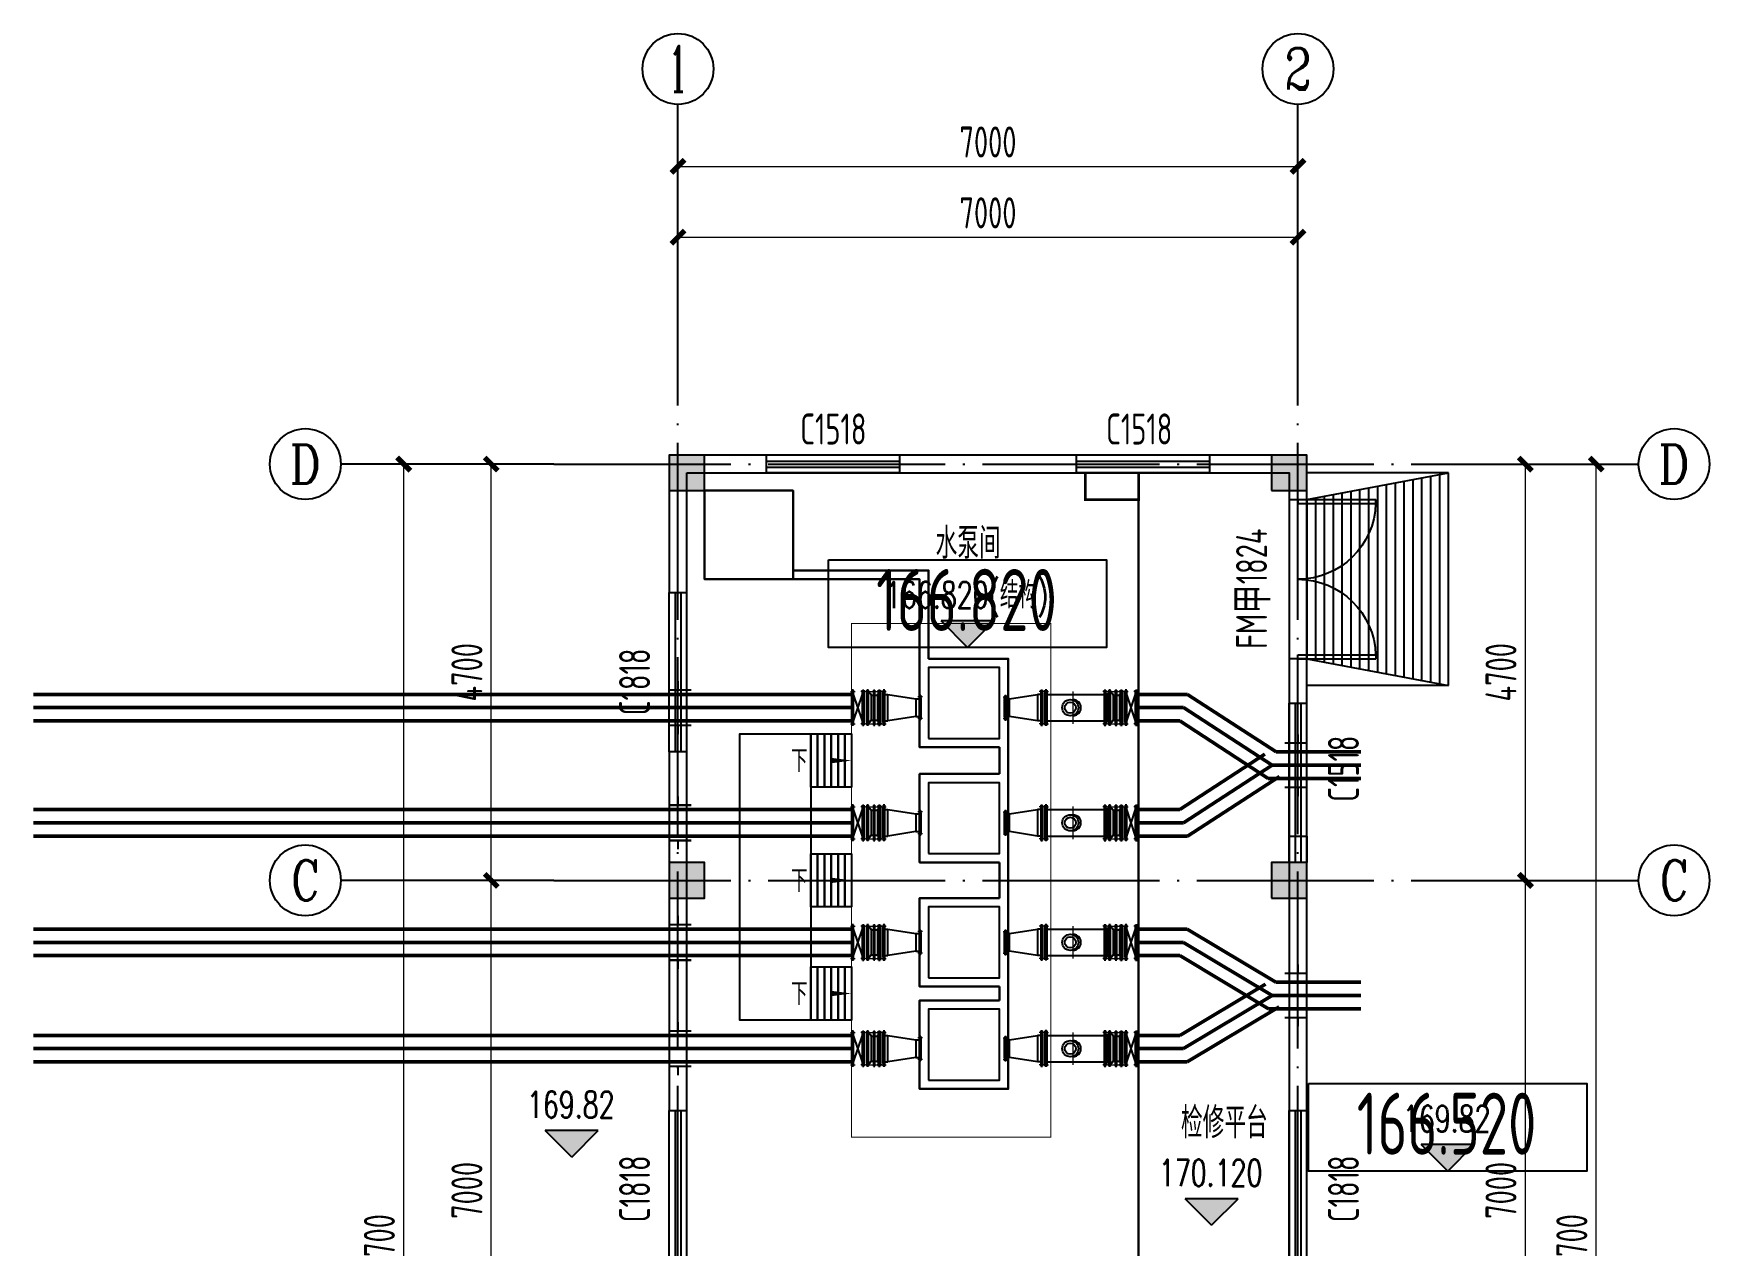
# Model space of a CAD drawing. Header units: millimetres. Extents: x 1742399 to 4898386, y 2481636 to 5226310.
# Drawn here: x 2996483 to 3015405, y 2608260 to 2621944 of the extents above; entities that cross this region are included whole.
import ezdxf
from ezdxf.enums import TextEntityAlignment as Align

# ---------------------------------------------------------------- set-up
doc = ezdxf.new("R2010")
doc.units = ezdxf.units.MM
doc.header["$LTSCALE"] = 1000
for name, pattern in [('ACAD_ISO04W100', [30.5, 24, -3, 0.5, -3]), ('ACAD_ISO10W100', [18, 12, -3, 0, -3]), ('CENTER2', [28.575, 19.05, -3.175, 3.175, -3.175]), ('DOTE', [2.42, 2, -0.2, 0.02, -0.2])]:
    doc.linetypes.add(name, pattern=pattern)
for name, color, linetype, lineweight, true_color in [('0_提资', 7, 'Continuous', 50, 0xffffff), ('泵房轮廓线', 1, 'Continuous', 50, 0xff0000), ('管道', 1, 'Continuous', 50, 0xff0000)]:
    doc.layers.add(name, color=color, linetype=linetype, lineweight=lineweight, true_color=true_color)
for name, color, linetype in [('AXIS', 3, 'Continuous'), ('AXIS_TEXT', 7, 'Continuous'), ('DOTE', 1, 'DOTE'), ('FLOOR_STEEL', 2, 'Continuous'), ('PUB_DIM', 3, 'Continuous'), ('PUB_HATCH', 8, 'Continuous'), ('STAIR', 2, 'Continuous'), ('STAIR_STEEL', 2, 'Continuous'), ('TWT_DIM', 3, 'Continuous'), ('WALL', 4, 'Continuous'), ('WALL_EXT', 4, 'Continuous'), ('WINDOW', 3, 'Continuous'), ('YHG_柱', 4, 'Continuous'), ('YHJ_引出、索引', 3, 'Continuous'), ('YHJ_立面_墙线中', 2, 'Continuous'), ('意见', 1, 'Continuous'), ('房间轮廓线', 6, 'Continuous'), ('水泵基础', 7, 'Continuous'), ('电缆沟', 7, 'Continuous'), ('细线', 4, 'Continuous'), ('设备', 161, 'Continuous')]:
    doc.layers.add(name, color=color, linetype=linetype)
for name, color, linetype, lineweight in [('FLOOR', 2, 'Continuous', 30), ('中心线', 1, 'ACAD_ISO04W100', 18), ('中轴', 20, 'ACAD_ISO04W100', 9), ('排水沟', 4, 'Continuous', 30), ('管', 1, 'Continuous', 30), ('集水坑', 4, 'Continuous', 30)]:
    doc.layers.add(name, color=color, linetype=linetype, lineweight=lineweight)
doc.styles.add('_TCH_AXIS', font='COMPLEX', dxfattribs={"bigfont": 'GBCBIG'})
doc.styles.add('_TCH_DIM', font='SIMPLEX', dxfattribs={"bigfont": 'GBCBIG'})
doc.styles.add('COMPLEX', font='COMPLEX')
doc.styles.add('HZ1', font='romans.shx', dxfattribs={"width": 0.7, "bigfont": 'hztxt.shx'})
doc.styles.add('TSSD_Rein', font='TSSDENG', dxfattribs={"width": 0.7, "bigfont": '@1HZTXT'})
doc.styles.add('TSSD_REIN_T3', font='tssdeng.shx', dxfattribs={"width": 0.7, "bigfont": 'hztxt.shx'})
doc.styles.add('tssdeng', font='tssdeng.shx', dxfattribs={"width": 0.7, "bigfont": 'hztxt.shx'})
doc.styles.add('宋体', font='')
doc.styles.get('宋体').set_extended_font_data('SimSun')
doc.dimstyles.new('_TCH_ARCH&&100', dxfattribs={"dimtxt": 350, "dimasz": 150, "dimexe": 100, "dimexo": 200, "dimgap": 100, "dimtad": 1, "dimdec": 0, "dimzin": 0, "dimdsep": 46, "dimtxsty": 'TSSD_REIN_T3', "dimblk": 'ARCHTICK', "dimcen": 0.09, "dimclrt": 7, "dimazin": 2, "dimtfac": 1, "dimtdec": 0, "dimtix": 1, "dimtmove": 2, "dimatfit": 3, "dimfxl": 1, "dimfxlon": 1, "dimtolj": 1, "dimtzin": 0, "dimlwd": 18, "dimlwe": 18, "dimarcsym": 0})

# ---------------------------------------------------------------- blocks, each defined once
blk = doc.blocks.new('_ArchTick')
at = {"color": 0, "linetype": 'ByBlock', "const_width": 0.4}
blk.add_lwpolyline([(-0.5, -0.5), (0.5, 0.5)], dxfattribs=at)
blk = doc.blocks.new('*D1077')
at = {"layer": 'AXIS', "color": 0, "lineweight": 18, "transparency": 16777216}
for p, q in [((3014125, 2617082), (3014226, 2617082)), ((3014126, 2599382), (3014126, 2617082)), ((3014125, 2599382), (3014226, 2599382))]:
    blk.add_line(p, q, dxfattribs=at)
at = {"layer": 'Defpoints', "color": 0, "transparency": 16777216}
for p in [(3013287, 2617082), (3014126, 2617082), (3013287, 2599382)]:
    blk.add_point(p, dxfattribs=at)
at = {"layer": 'AXIS', "color": 0, "lineweight": 18, "transparency": 16777216, "xscale": 150, "yscale": 150, "zscale": 150}
for p, rotation in [((3014126, 2617082), 90), ((3014126, 2599382), 270)]:
    blk.add_blockref('_ArchTick', p, dxfattribs=dict(at, rotation=rotation))
at = {"layer": 'AXIS', "color": 7, "transparency": 16777216, "insert": (3013851, 2608232), "char_height": 350, "attachment_point": 5, "rotation": 90, "style": 'TSSD_REIN_T3'}
blk.add_mtext('\\A1;17700', dxfattribs=at)
blk = doc.blocks.new('*D1079')
at = {"layer": 'AXIS', "color": 0, "lineweight": 18, "transparency": 16777216}
for p, q in [((3013325, 2612382), (3013426, 2612382)), ((3013326, 2605382), (3013326, 2612382)), ((3013325, 2605382), (3013426, 2605382))]:
    blk.add_line(p, q, dxfattribs=at)
at = {"layer": 'Defpoints', "color": 0, "transparency": 16777216}
for p in [(3012612, 2612382), (3013326, 2612382), (3012612, 2605382)]:
    blk.add_point(p, dxfattribs=at)
at = {"layer": 'AXIS', "color": 0, "lineweight": 18, "transparency": 16777216, "xscale": 150, "yscale": 150, "zscale": 150}
for p, rotation in [((3013326, 2612382), 90), ((3013326, 2605382), 270)]:
    blk.add_blockref('_ArchTick', p, dxfattribs=dict(at, rotation=rotation))
at = {"layer": 'AXIS', "color": 7, "transparency": 16777216, "insert": (3013051, 2608882), "char_height": 350, "attachment_point": 5, "rotation": 90, "style": 'TSSD_REIN_T3'}
blk.add_mtext('\\A1;7000', dxfattribs=at)
blk = doc.blocks.new('*D1080')
at = {"layer": 'AXIS', "color": 0, "lineweight": 18, "transparency": 16777216}
for p, q in [((3013325, 2617082), (3013426, 2617082)), ((3013326, 2612382), (3013326, 2617082)), ((3013325, 2612382), (3013426, 2612382))]:
    blk.add_line(p, q, dxfattribs=at)
at = {"layer": 'Defpoints', "color": 0, "transparency": 16777216}
for p in [(3012612, 2617082), (3013326, 2617082), (3012612, 2612382)]:
    blk.add_point(p, dxfattribs=at)
at = {"layer": 'AXIS', "color": 0, "lineweight": 18, "transparency": 16777216, "xscale": 150, "yscale": 150, "zscale": 150}
for p, rotation in [((3013326, 2617082), 90), ((3013326, 2612382), 270)]:
    blk.add_blockref('_ArchTick', p, dxfattribs=dict(at, rotation=rotation))
at = {"layer": 'AXIS', "color": 7, "transparency": 16777216, "insert": (3013051, 2614732), "char_height": 350, "attachment_point": 5, "rotation": 90, "style": 'TSSD_REIN_T3'}
blk.add_mtext('\\A1;4700', dxfattribs=at)
blk = doc.blocks.new('_AXISO')
blk.add_circle((0, 0), 0.5)
at = {"layer": 'AXIS_TEXT', "style": 'COMPLEX', "width": 1.041667}
blk.add_attdef('A', text='', height=0.56, dxfattribs=at).set_placement((-0.25, -0.28), (0.25, -0.28), align=Align.FIT)
blk = doc.blocks.new('*D1082')
at = {"layer": 'AXIS', "color": 0, "lineweight": 18, "transparency": 16777216}
for p, q in [((3003759, 2620443), (3003759, 2620544)), ((3010759, 2620443), (3010759, 2620544)), ((3003759, 2620444), (3010759, 2620444))]:
    blk.add_line(p, q, dxfattribs=at)
at = {"layer": 'Defpoints', "color": 0, "transparency": 16777216}
for p in [(3010759, 2620444), (3003759, 2618082), (3010759, 2618082)]:
    blk.add_point(p, dxfattribs=at)
at = {"layer": 'AXIS', "color": 0, "lineweight": 18, "transparency": 16777216, "xscale": 150, "yscale": 150, "zscale": 150, "rotation": 180}
blk.add_blockref('_ArchTick', (3003759, 2620444), dxfattribs=at)
at = {"layer": 'AXIS', "color": 0, "lineweight": 18, "transparency": 16777216, "xscale": 150, "yscale": 150, "zscale": 150}
blk.add_blockref('_ArchTick', (3010759, 2620444), dxfattribs=at)
at = {"layer": 'AXIS', "color": 7, "transparency": 16777216, "insert": (3007259, 2620719), "char_height": 350, "attachment_point": 5, "style": 'TSSD_REIN_T3'}
blk.add_mtext('\\A1;7000', dxfattribs=at)
blk = doc.blocks.new('*D1083')
at = {"layer": 'AXIS', "color": 0, "lineweight": 18, "transparency": 16777216}
for p, q in [((3003759, 2619643), (3003759, 2619744)), ((3010759, 2619643), (3010759, 2619744)), ((3003759, 2619644), (3010759, 2619644))]:
    blk.add_line(p, q, dxfattribs=at)
at = {"layer": 'Defpoints', "color": 0, "transparency": 16777216}
for p in [(3010759, 2619644), (3003759, 2618082), (3010759, 2618082)]:
    blk.add_point(p, dxfattribs=at)
at = {"layer": 'AXIS', "color": 0, "lineweight": 18, "transparency": 16777216, "xscale": 150, "yscale": 150, "zscale": 150, "rotation": 180}
blk.add_blockref('_ArchTick', (3003759, 2619644), dxfattribs=at)
at = {"layer": 'AXIS', "color": 0, "lineweight": 18, "transparency": 16777216, "xscale": 150, "yscale": 150, "zscale": 150}
blk.add_blockref('_ArchTick', (3010759, 2619644), dxfattribs=at)
at = {"layer": 'AXIS', "color": 7, "transparency": 16777216, "insert": (3007259, 2619919), "char_height": 350, "attachment_point": 5, "style": 'TSSD_REIN_T3'}
blk.add_mtext('\\A1;7000', dxfattribs=at)
blk = doc.blocks.new('*D1084')
at = {"layer": 'AXIS', "color": 0, "lineweight": 18, "transparency": 16777216}
for p, q in [((3000664, 2617082), (3000563, 2617082)), ((3000663, 2599382), (3000663, 2617082)), ((3000664, 2599382), (3000563, 2599382))]:
    blk.add_line(p, q, dxfattribs=at)
at = {"layer": 'Defpoints', "color": 0, "transparency": 16777216}
for p in [(3000663, 2617082), (3002356, 2617082), (3002356, 2599382)]:
    blk.add_point(p, dxfattribs=at)
at = {"layer": 'AXIS', "color": 0, "lineweight": 18, "transparency": 16777216, "xscale": 150, "yscale": 150, "zscale": 150}
for p, rotation in [((3000663, 2617082), 90), ((3000663, 2599382), 270)]:
    blk.add_blockref('_ArchTick', p, dxfattribs=dict(at, rotation=rotation))
at = {"layer": 'AXIS', "color": 7, "transparency": 16777216, "insert": (3000388, 2608232), "char_height": 350, "attachment_point": 5, "rotation": 90, "style": 'TSSD_REIN_T3'}
blk.add_mtext('\\A1;17700', dxfattribs=at)
blk = doc.blocks.new('*D1086')
at = {"layer": 'AXIS', "color": 0, "lineweight": 18, "transparency": 16777216}
for p, q in [((3001652, 2612382), (3001551, 2612382)), ((3001651, 2605382), (3001651, 2612382)), ((3001652, 2605382), (3001551, 2605382))]:
    blk.add_line(p, q, dxfattribs=at)
at = {"layer": 'Defpoints', "color": 0, "transparency": 16777216}
for p in [(3001651, 2612382), (3002356, 2612382), (3002356, 2605382)]:
    blk.add_point(p, dxfattribs=at)
at = {"layer": 'AXIS', "color": 0, "lineweight": 18, "transparency": 16777216, "xscale": 150, "yscale": 150, "zscale": 150}
for p, rotation in [((3001651, 2612382), 90), ((3001651, 2605382), 270)]:
    blk.add_blockref('_ArchTick', p, dxfattribs=dict(at, rotation=rotation))
at = {"layer": 'AXIS', "color": 7, "transparency": 16777216, "insert": (3001376, 2608882), "char_height": 350, "attachment_point": 5, "rotation": 90, "style": 'TSSD_REIN_T3'}
blk.add_mtext('\\A1;7000', dxfattribs=at)
blk = doc.blocks.new('*D1087')
at = {"layer": 'AXIS', "color": 0, "lineweight": 18, "transparency": 16777216}
for p, q in [((3001652, 2617082), (3001551, 2617082)), ((3001651, 2612382), (3001651, 2617082)), ((3001652, 2612382), (3001551, 2612382))]:
    blk.add_line(p, q, dxfattribs=at)
at = {"layer": 'Defpoints', "color": 0, "transparency": 16777216}
for p in [(3001651, 2617082), (3002356, 2617082), (3002356, 2612382)]:
    blk.add_point(p, dxfattribs=at)
at = {"layer": 'AXIS', "color": 0, "lineweight": 18, "transparency": 16777216, "xscale": 150, "yscale": 150, "zscale": 150}
for p, rotation in [((3001651, 2617082), 90), ((3001651, 2612382), 270)]:
    blk.add_blockref('_ArchTick', p, dxfattribs=dict(at, rotation=rotation))
at = {"layer": 'AXIS', "color": 7, "transparency": 16777216, "insert": (3001376, 2614732), "char_height": 350, "attachment_point": 5, "rotation": 90, "style": 'TSSD_REIN_T3'}
blk.add_mtext('\\A1;4700', dxfattribs=at)
blk = doc.blocks.new('刚性防水套管DN400')
at = {"layer": '中轴', "color": 8, "linetype": 'CENTER2', "ltscale": 10}
blk.add_line((1966752, 2550634), (1967002, 2550634), dxfattribs=at)
at = {"layer": '管', "lineweight": 50, "const_width": 25}
for points in [[(1966752, 2550884), (1967002, 2550884)], [(1966852, 2550884), (1966852, 2550984)], [(1966752, 2550384), (1967002, 2550384)], [(1966852, 2550384), (1966852, 2550284)]]:
    blk.add_lwpolyline(points, dxfattribs=at)
at = {"style": '宋体', "width": 0.7, "flags": 1}
blk.add_attdef('中心标高', (1966552, 2549850), '', height=350, dxfattribs=at)
blk = doc.blocks.new('DN400法兰')
at = {"layer": '中心线', "ltscale": 50}
for p, q in [((-258, 20), (-258, -55)), ((257, 20), (257, -55))]:
    blk.add_line(p, q, dxfattribs=at)
at = {"layer": '设备', "ltscale": 50}
for p, q in [((-240, 0), (-244, -4)), ((-240, 0), (240, 0)), ((240, 0), (244, -4)), ((-283, -30), (-283, -4)), ((282, -4), (-283, -4)), ((282, -30), (282, -4))]:
    blk.add_line(p, q, dxfattribs=at)
at = {"layer": '设备'}
for p, q in [((-240, 0), (240, 0)), ((-283, -30), (282, -30))]:
    blk.add_line(p, q, dxfattribs=at)
blk = doc.blocks.new('DN250法兰')
at = {"layer": '中心线', "ltscale": 50}
for p, q in [((-50, 175), (22, 175)), ((-50, -175), (22, -175))]:
    blk.add_line(p, q, dxfattribs=at)
at = {"layer": '设备', "ltscale": 50}
for p, q in [((-26, 160), (-23, 162)), ((-26, -160), (-26, 160)), ((-26, -160), (-26, 160)), ((-23, 197), (0, 197)), ((-23, 197), (-23, -198)), ((0, 197), (0, -198)), ((-26, -160), (-23, -163)), ((0, -198), (-23, -198))]:
    blk.add_line(p, q, dxfattribs=at)
blk = doc.blocks.new('双盘偏心异径管（平面）')
at = {"layer": '设备'}
for p, q in [((57, 100), (18, 100)), ((57, 100), (373, 150)), ((408, 150), (373, 150)), ((373, 150), (373, -150)), ((57, -100), (18, -100)), ((373, -150), (57, -100)), ((408, -150), (373, -150))]:
    blk.add_line(p, q, dxfattribs=at)
at = {"layer": '设备', "ltscale": 50}
blk.add_line((18, -100), (18, 100), dxfattribs=at)
at = {"layer": '设备'}
blk.add_lwpolyline([(57, -100), (57, 100)], dxfattribs=at)
at = {"layer": '设备', "xscale": 0.7042253521126761, "yscale": 0.7042253521126761, "zscale": 0.7042253521126761, "rotation": 270}
blk.add_blockref('DN400法兰', (430, 0), dxfattribs=at)
at = {"layer": '设备', "xscale": 0.7042253521126761, "yscale": 0.7042253521126761, "zscale": 0.7042253521126761}
blk.add_blockref('DN250法兰', (18, 0), dxfattribs=at)
at = {"layer": '意见', "flags": 1}
blk.add_attdef('规格', (589, -14), '', height=227, dxfattribs=at)
blk = doc.blocks.new('双法兰传力接头')
at = {"layer": '中心线', "ltscale": 5}
for p, q in [((-17, 181), (166, 181)), ((-17, -181), (166, -181))]:
    blk.add_line(p, q, dxfattribs=at)
at = {"layer": '设备', "ltscale": 50}
for p, q in [((72, 199), (89, 199)), ((72, 199), (72, -199)), ((18, 167), (34, 167)), ((47, 141), (47, -141)), ((47, 141), (72, 141)), ((120, 155), (120, -155)), ((120, 155), (131, 155)), ((18, -167), (34, -167)), ((47, -141), (72, -141)), ((120, -155), (131, -155)), ((72, -199), (89, -199))]:
    blk.add_line(p, q, dxfattribs=at)
at = {"layer": '设备'}
for p, q in [((89, -199), (89, 199)), ((34, 167), (47, 141)), ((89, 141), (120, 141)), ((34, -167), (47, -141)), ((89, -141), (120, -141))]:
    blk.add_line(p, q, dxfattribs=at)
at = {"layer": '设备', "yscale": 0.7042253521126761, "zscale": 0.7042253521126761}
for p, xscale, rotation in [((-3, 0), 0.7042253521126761, 90), ((152, 0), -0.7042253521126761, 270)]:
    blk.add_blockref('DN400法兰', p, dxfattribs=dict(at, xscale=xscale, rotation=rotation))
at = {"layer": '意见', "flags": 1}
blk.add_attdef('规格', (193, -29), '', height=94.2, dxfattribs=at)
blk = doc.blocks.new('手动双盘蝶阀')
at = {"layer": '设备', "ltscale": 50}
for p, q in [((50, -150), (-50, 150)), ((-50, -150), (50, 150))]:
    blk.add_line(p, q, dxfattribs=at)
at = {"layer": '设备', "yscale": 0.7042253521126761, "zscale": 0.7042253521126761}
for p, xscale, rotation in [((-71, 0), 0.7042253521126761, 90), ((71, 0), -0.7042253521126761, 270)]:
    blk.add_blockref('DN400法兰', p, dxfattribs=dict(at, xscale=xscale, rotation=rotation))
at = {"layer": '意见', "flags": 1}
blk.add_attdef('规格', (147, 6), '', height=70.4, dxfattribs=at)
blk = doc.blocks.new('双盘异径管')
at = {"layer": '设备'}
for p, q in [((57, 100), (18, 100)), ((57, 100), (373, 150)), ((408, 150), (373, 150)), ((373, 150), (373, -150)), ((57, -100), (18, -100)), ((373, -150), (57, -100)), ((408, -150), (373, -150))]:
    blk.add_line(p, q, dxfattribs=at)
at = {"layer": '设备', "ltscale": 50}
blk.add_line((18, -100), (18, 100), dxfattribs=at)
at = {"layer": '设备'}
blk.add_lwpolyline([(57, -100), (57, 100)], dxfattribs=at)
at = {"layer": '设备', "xscale": 0.7042253521126761, "yscale": 0.7042253521126761, "zscale": 0.7042253521126761, "rotation": 270}
blk.add_blockref('DN400法兰', (430, 0), dxfattribs=at)
at = {"layer": '设备', "xscale": 0.7042253521126761, "yscale": 0.7042253521126761, "zscale": 0.7042253521126761}
blk.add_blockref('DN250法兰', (18, 0), dxfattribs=at)
at = {"layer": '意见', "flags": 1}
blk.add_attdef('规格', (621, -23), '', height=267, dxfattribs=at)
blk = doc.blocks.new('多功能水泵控制阀')
at = {"layer": '中心线', "ltscale": 10}
blk.add_line((296, -183), (296, 183), dxfattribs=at)
at = {"layer": '设备'}
for p, q in [((0, 150), (648, 150)), ((0, -150), (648, -150))]:
    blk.add_line(p, q, dxfattribs=at)
for radius in [91.1, 61.9]:
    blk.add_circle((264, 0), radius, dxfattribs=at)
blk.add_arc((296, 0), 88.6, 264.0575, 95.9425, dxfattribs=at)
at = {"layer": '设备', "yscale": 0.7042253521126761, "zscale": 0.7042253521126761}
for p, xscale, rotation in [((-21, 0), -0.7042253521126761, 90), ((669, 0), 0.7042253521126761, 270)]:
    blk.add_blockref('DN400法兰', p, dxfattribs=dict(at, xscale=xscale, rotation=rotation))
at = {"layer": '意见', "flags": 1}
blk.add_attdef('规格', (114, -565), '', height=244, dxfattribs=at)
blk = doc.blocks.new('电动双盘蝶阀')
at = {"layer": '设备', "ltscale": 50}
for p, q in [((50, -150), (-50, 150)), ((-50, -150), (50, 150))]:
    blk.add_line(p, q, dxfattribs=at)
at = {"layer": '设备', "yscale": 0.7042253521126761, "zscale": 0.7042253521126761}
for p, xscale, rotation in [((-71, 0), 0.7042253521126761, 90), ((71, 0), -0.7042253521126761, 270)]:
    blk.add_blockref('DN400法兰', p, dxfattribs=dict(at, xscale=xscale, rotation=rotation))
at = {"flags": 1}
blk.add_attdef('规格', (120, 51), '', height=10, dxfattribs=at)
blk = doc.blocks.new('平面_平台钢楼梯')
at = {"layer": 'STAIR_STEEL'}
for points in [[(-460.02, 300), (-383.35, 300), (-383.35, -300), (-460.02, -300)], [(-383.35, 300), (-306.68, 300), (-306.68, -300), (-383.35, -300)], [(-306.68, 300), (-230.01, 300), (-230.01, -300), (-306.68, -300)], [(-230.01, 300), (-153.34, 300), (-153.34, -300), (-230.01, -300)], [(-153.34, 300), (-76.67, 300), (-76.67, -300), (-153.34, -300)], [(-76.67, 300), (0, 300), (0, -300), (-76.67, -300)]]:
    blk.add_lwpolyline(points, close=True, dxfattribs=at)
at = {"layer": 'YHJ_引出、索引'}
blk.add_lwpolyline([(-460.02, 0, 0, 0, 0), (0, 0, 0, 60, 0), (-225, 0, 0, 0, 0)], format="xyseb", dxfattribs=at)
at = {"layer": 'YHJ_引出、索引', "color": 7, "style": '_TCH_DIM'}
blk.add_text('下', height=253.19, dxfattribs=at).set_placement((-681.19, -131.25))
blk = doc.blocks.new('刚性防水套管DN300')
at = {"layer": '中轴', "color": 8, "linetype": 'CENTER2', "ltscale": 10}
blk.add_line((1966752, 2550634), (1967002, 2550634), dxfattribs=at)
at = {"layer": '管', "lineweight": 50, "const_width": 25}
for points in [[(1966852, 2550834), (1966852, 2550934)], [(1966752, 2550834), (1967002, 2550834)], [(1966752, 2550434), (1967002, 2550434)], [(1966852, 2550434), (1966852, 2550334)]]:
    blk.add_lwpolyline(points, dxfattribs=at)
at = {"style": '宋体', "width": 0.7, "flags": 1}
blk.add_attdef('中心标高', (1966552, 2549988), '', height=350, dxfattribs=at)
blk = doc.blocks.new('*U1075')
at = {"layer": 'WINDOW'}
for p, q in [((0, 900), (877, 900)), ((0, 900), (0, 855)), ((0, 855), (877, 855)), ((877, 855), (877, 900)), ((0, -855), (877, -855)), ((0, -900), (0, -855)), ((0, -900), (877, -900)), ((877, -855), (877, -900))]:
    blk.add_line(p, q, dxfattribs=at)
at = {"layer": 'WINDOW', "extrusion": (0, 0, -1)}
for centre, major_axis, start_param, end_param in [((0, 877), (620, 620), 0.811042, 2.356194), ((0, -878), (-620, 620), 0.785398, 2.330551)]:
    blk.add_ellipse(centre, major_axis=major_axis, ratio=1, start_param=start_param, end_param=end_param, dxfattribs=at)
at = {"style": 'HZ1', "width": 0.7, "flags": 1}
blk.add_attdef('编号', (-948, -131), '', height=300, dxfattribs=at)
blk = doc.blocks.new('标高_平面标注')
at = {"layer": 'AXIS'}
blk.add_hatch(color=256, dxfattribs=at).paths.add_polyline_path([(0, 0), (300, 300), (-300, 300)])
for p, q in [((0, 0), (-300, 300)), ((300, 300), (-300, 300)), ((0, 0), (300, 300))]:
    blk.add_line(p, q, dxfattribs=at)
at = {"layer": 'AXIS_TEXT', "style": 'HZ1', "width": 0.7, "flags": 4}
blk.add_attdef('标高', text='', height=300, dxfattribs=at).set_placement((-11, 442), align=Align.CENTER)
blk = doc.blocks.new('平面_钢爬梯')
at = {"layer": 'YHJ_立面_墙线中', "const_width": 30}
blk.add_lwpolyline([(-600, 0), (-600, -300), (0, -300), (0, 0)], dxfattribs=at)
blk = doc.blocks.new('总平_标高')
at = {"layer": 'TWT_DIM', "color": 3}
blk.add_lwpolyline([(-1556, 989), (1583, 989), (1583, 0), (-1556, 0)], close=True, dxfattribs=at)
at = {"layer": 'TWT_DIM', "color": 3, "style": 'TSSD_Rein', "width": 0.7}
blk.add_attdef('标高', text='', height=700, dxfattribs=at).set_placement((1, 186), align=Align.CENTER)
blk = doc.blocks.new('*U1073')
at = {"layer": 'WINDOW'}
for p, q in [((-100, 0), (100, 0)), ((-100, -1500), (-100, 0)), ((-33, 0), (-33, -1500)), ((33, 0), (33, -1500)), ((100, -1500), (100, 0)), ((100, -1500), (-100, -1500))]:
    blk.add_line(p, q, dxfattribs=at)
at = {"style": 'HZ1', "width": 0.7, "flags": 1}
blk.add_attdef('编号', (-598, -1035), '', height=300, dxfattribs=at)
blk = doc.blocks.new('平面_窗')
at = {"layer": 'WINDOW'}
for p, q in [((-100, 0), (100, 0)), ((-100, -1800), (-100, 0)), ((-33, 0), (-33, -1800)), ((33, 0), (33, -1800)), ((100, -1800), (100, 0)), ((100, -1800), (-100, -1800))]:
    blk.add_line(p, q, dxfattribs=at)
at = {"style": 'HZ1', "width": 0.7, "flags": 1}
blk.add_attdef('编号', (-598, -1035), '', height=300, dxfattribs=at)
blk = doc.blocks.new('*U1072')
at = {"layer": 'STAIR'}
for p, q in [((1600, 2400), (0, 2400)), ((0, 0), (0, 2400)), ((0, 2100), (1600, 2400)), ((1000, 113), (1000, 2287)), ((1100, 94), (1100, 2306)), ((1200, 75), (1200, 2325)), ((1300, 56), (1300, 2344)), ((1400, 38), (1400, 2362)), ((1500, 19), (1500, 2381)), ((1600, 0), (1600, 2400)), ((100, 281), (100, 2119)), ((200, 263), (200, 2138)), ((300, 244), (300, 2156)), ((400, 225), (400, 2175)), ((500, 206), (500, 2194)), ((600, 188), (600, 2213)), ((700, 169), (700, 2231)), ((800, 150), (800, 2250)), ((900, 131), (900, 2269)), ((0, 300), (1600, 0)), ((1600, 0), (0, 0))]:
    blk.add_line(p, q, dxfattribs=at)
at = {"layer": 'WALL'}
blk.add_line((0, 2100), (0, 2200), dxfattribs=at)
blk = doc.blocks.new('*U1058')
at = {"layer": 'PUB_HATCH'}
blk.add_solid([(-200, -200), (200, -200), (-200, 200), (200, 200)], dxfattribs=at)
at = {"layer": 'YHG_柱'}
blk.add_lwpolyline([(-200, -200), (200, -200), (200, 200), (-200, 200)], close=True, dxfattribs=at)

msp = doc.modelspace()

# ---------------------------------------------------------------- linework, layer by layer
at = {"layer": '0_提资', "color": 8}
for p, q in [((3005719.6, 2614482.3), (2996483, 2614482.3)), ((3005719.6, 2614182.3), (2996483, 2614182.3)), ((3005719.6, 2613182.3), (2996483, 2613182.3)), ((3005719.6, 2612882.3), (2996483, 2612882.3)), ((3005719.6, 2611832.3), (2996483, 2611832.3)), ((3005719.6, 2611532.3), (2996483, 2611532.3)), ((3005719.6, 2610632.3), (2996483, 2610632.3)), ((3005719.6, 2610332.3), (2996483, 2610332.3))]:
    msp.add_line(p, q, dxfattribs=at)
at = {"layer": '0_提资', "color": 8, "linetype": 'ACAD_ISO10W100'}
for p, q in [((3005719.6, 2614332.3), (2996483, 2614332.3)), ((3005719.6, 2613032.3), (2996483, 2613032.3)), ((3005719.6, 2611682.3), (2996483, 2611682.3)), ((3005719.6, 2610482.3), (2996483, 2610482.3))]:
    msp.add_line(p, q, dxfattribs=at)
at = {"layer": 'AXIS'}
for p, q in [((3003759.2, 2618082.3), (3003759.2, 2621143.6)), ((3010759.2, 2618082.3), (3010759.2, 2621143.6)), ((3002356.3, 2617082.3), (2999952.1, 2617082.3)), ((3013286.8, 2617082.3), (3014604.9, 2617082.3)), ((3002356.3, 2612382.3), (2999952.1, 2612382.3)), ((3013286.8, 2612382.3), (3014604.9, 2612382.3))]:
    msp.add_line(p, q, dxfattribs=at)
at = {"layer": 'DOTE'}
for p, q in [((3003759.2, 2598382.3), (3003759.2, 2618082.3)), ((3010759.2, 2598382.3), (3010759.2, 2618082.3)), ((3002356.3, 2617082.3), (3013286.8, 2617082.3)), ((3002356.3, 2612382.3), (3013286.8, 2612382.3))]:
    msp.add_line(p, q, dxfattribs=at)
at = {"layer": 'FLOOR'}
msp.add_lwpolyline([(3008959.2, 2616982.3), (3008959.2, 2605482.3)], dxfattribs=at)
at = {"layer": 'FLOOR_STEEL'}
msp.add_lwpolyline([(3005259.2, 2610804.8), (3004459.2, 2610804.8), (3004459.2, 2614035), (3005259.2, 2614035)], close=True, dxfattribs=at)
at = {"layer": 'WALL_EXT'}
for p, q in [((3004759.2, 2617182.3), (3004059.2, 2617182.3)), ((3004759.2, 2616982.3), (3004759.2, 2617182.3)), ((3008259.2, 2617182.3), (3006259.2, 2617182.3)), ((3006259.2, 2617182.3), (3006259.2, 2616982.3)), ((3008259.2, 2616982.3), (3008259.2, 2617182.3)), ((3010459.2, 2617182.3), (3009759.2, 2617182.3)), ((3009759.2, 2617182.3), (3009759.2, 2616982.3)), ((3004059.2, 2616982.3), (3004759.2, 2616982.3)), ((3006259.2, 2616982.3), (3008259.2, 2616982.3)), ((3009759.2, 2616982.3), (3010459.2, 2616982.3)), ((3003659.2, 2616782.3), (3003659.2, 2615632.3)), ((3003859.2, 2615632.3), (3003859.2, 2616782.3)), ((3010659.2, 2616782.3), (3010659.2, 2616682.3)), ((3010859.2, 2616682.3), (3010859.2, 2616782.3)), ((3010659.2, 2616682.3), (3010859.2, 2616682.3)), ((3003659.2, 2615632.3), (3003859.2, 2615632.3)), ((3010659.2, 2614882.3), (3010659.2, 2614382.3)), ((3010859.2, 2614882.3), (3010659.2, 2614882.3)), ((3010859.2, 2614382.3), (3010859.2, 2614882.3)), ((3010659.2, 2614382.3), (3010859.2, 2614382.3)), ((3003859.2, 2613832.3), (3003659.2, 2613832.3)), ((3003659.2, 2613832.3), (3003659.2, 2612582.3)), ((3003859.2, 2612582.3), (3003859.2, 2613832.3)), ((3010659.2, 2612582.3), (3010659.2, 2612882.3)), ((3010659.2, 2612882.3), (3010859.2, 2612882.3)), ((3010859.2, 2612882.3), (3010859.2, 2612582.3)), ((3010859.2, 2612582.3), (3010659.2, 2612582.3)), ((3010659.2, 2612582.3), (3010659.2, 2612582.3)), ((3010859.2, 2612582.3), (3010859.2, 2612582.3)), ((3003659.2, 2612182.3), (3003659.2, 2609782.3)), ((3003859.2, 2609782.3), (3003859.2, 2612182.3)), ((3010659.2, 2612182.3), (3010659.2, 2609782.3)), ((3010859.2, 2609782.3), (3010859.2, 2612182.3)), ((3003659.2, 2609782.3), (3003859.2, 2609782.3)), ((3010659.2, 2609782.3), (3010859.2, 2609782.3))]:
    msp.add_line(p, q, dxfattribs=at)
at = {"layer": '房间轮廓线'}
msp.add_lwpolyline([(3003859.2, 2616982.3), (3010659.2, 2616982.3), (3010659.2, 2605482.3), (3003859.2, 2605482.3)], close=True, dxfattribs=at)
at = {"layer": '排水沟'}
for points in [[(3005059.2, 2615882.3), (3006587.7, 2615882.3), (3006587.7, 2614885)], [(3005059.2, 2615782.3), (3006487.7, 2615782.3), (3006487.7, 2614885)], [(3006487.7, 2614885), (3006487.7, 2613885), (3007387.7, 2613885)], [(3007487.7, 2613885), (3007487.7, 2614885), (3006587.7, 2614885)], [(3007387.7, 2613885), (3007387.7, 2613585)], [(3007487.7, 2613885), (3007487.7, 2613585)], [(3007387.7, 2613585), (3006487.7, 2613585), (3006487.7, 2612585), (3007387.7, 2612585)], [(3007487.7, 2612585), (3007487.7, 2613585)], [(3007387.7, 2612585), (3007387.7, 2612182.5)], [(3007487.7, 2612585), (3007487.7, 2612182.5)], [(3007387.7, 2612182.5), (3006487.7, 2612182.5), (3006487.7, 2611182.5), (3007387.7, 2611182.5)], [(3007487.7, 2611182.5), (3007487.7, 2612182.5)], [(3007387.7, 2611182.5), (3007387.7, 2611027)], [(3007487.7, 2611182.5), (3007487.7, 2611027)], [(3007387.7, 2611027), (3006487.7, 2611027), (3006487.7, 2610027), (3007487.7, 2610027), (3007487.7, 2611027)]]:
    msp.add_lwpolyline(points, dxfattribs=at)
at = {"layer": '水泵基础'}
for points in [[(3006587.7, 2613985), (3007387.7, 2613985), (3007387.7, 2614785), (3006587.7, 2614785)], [(3006587.7, 2612685), (3007387.7, 2612685), (3007387.7, 2613485), (3006587.7, 2613485)], [(3006587.7, 2611282.5), (3007387.7, 2611282.5), (3007387.7, 2612082.5), (3006587.7, 2612082.5)], [(3006587.7, 2610127), (3007387.7, 2610127), (3007387.7, 2610927), (3006587.7, 2610927)]]:
    msp.add_lwpolyline(points, close=True, dxfattribs=at)
at = {"layer": '泵房轮廓线'}
msp.add_lwpolyline([(3005719.3, 2609482.3, 10, 10, 0), (3005719.3, 2615282.3, 10, 10, 0), (3007969.3, 2615282.3, 10, 10, 0), (3007969.3, 2609482.3, 10, 10, 0)], format="xyseb", close=True, dxfattribs=at)
at = {"layer": '管道', "color": 8}
for p, q in [((3008959.2, 2614482.3), (3009512.7, 2614482.3)), ((3009512.7, 2614482.3), (3010512.7, 2613832.3)), ((3008959.2, 2614182.3), (3009423.7, 2614182.3)), ((3009423.7, 2614182.3), (3010423.7, 2613532.3)), ((3009423.7, 2613182.3), (3010386.4, 2613808.1)), ((3010512.7, 2613832.3), (3011468.2, 2613832.3)), ((3009512.7, 2612882.3), (3010549.9, 2613556.6)), ((3010423.7, 2613532.3), (3011468.2, 2613532.3)), ((3008959.2, 2613182.3), (3009423.7, 2613182.3)), ((3008959.2, 2612882.3), (3009512.7, 2612882.3)), ((3008959.2, 2611832.3), (3009509.7, 2611832.3)), ((3009509.7, 2611832.3), (3010509.7, 2611232.3)), ((3008959.2, 2611532.3), (3009426.6, 2611532.3)), ((3009426.6, 2611532.3), (3010426.6, 2610932.3)), ((3010509.7, 2611232.3), (3011468.2, 2611232.3)), ((3009426.6, 2610632.3), (3010391, 2611210.9)), ((3009509.7, 2610332.3), (3010545.4, 2610953.7)), ((3010426.6, 2610932.3), (3011468.2, 2610932.3)), ((3008959.2, 2610632.3), (3009426.6, 2610632.3)), ((3008959.2, 2610332.3), (3009509.7, 2610332.3))]:
    msp.add_line(p, q, dxfattribs=at)
at = {"layer": '管道', "color": 8, "linetype": 'ACAD_ISO10W100'}
for p, q in [((3008959.2, 2614332.3), (3009468.2, 2614332.3)), ((3009468.2, 2614332.3), (3010468.2, 2613682.3)), ((3009468.2, 2613032.3), (3010468.2, 2613682.3)), ((3010468.2, 2613682.3), (3011468.2, 2613682.3)), ((3008959.2, 2613032.3), (3009468.2, 2613032.3)), ((3008959.2, 2611682.3), (3009468.2, 2611682.3)), ((3009468.2, 2611682.3), (3010468.2, 2611082.3)), ((3009468.2, 2610482.3), (3010468.2, 2611082.3)), ((3010468.2, 2611082.3), (3011468.2, 2611082.3)), ((3008959.2, 2610482.3), (3009468.2, 2610482.3))]:
    msp.add_line(p, q, dxfattribs=at)
at = {"layer": '细线'}
msp.add_lwpolyline([(3010859.2, 2616682.3), (3010859.2, 2614882.3)], dxfattribs=at)
at = {"layer": '集水坑'}
msp.add_lwpolyline([(3005059.2, 2615782.3), (3005059.2, 2616782.3), (3004059.2, 2616782.3), (3004059.2, 2615782.3), (3005059.2, 2615782.3)], dxfattribs=at)

# ---------------------------------------------------------------- block references
for name, p in [('*U1058', (3003859.2, 2616982.3)), ('*U1058', (3010659.2, 2616982.3)), ('*U1072', (3010859.2, 2614582.3)), ('*U1075', (3010759.2, 2615782.3)), ('平面_窗', (3003759.2, 2615632.3)), ('平面_窗', (3010759.2, 2614382.3)), ('*U1058', (3003859.2, 2612382.3)), ('*U1058', (3010659.2, 2612382.3)), ('平面_窗', (3003759.2, 2609782.3)), ('平面_窗', (3010759.2, 2609782.3))]:
    msp.add_blockref(name, p)
at = {"rotation": 90}
for p in [(3004759.2, 2617082.3), (3008259.2, 2617082.3)]:
    msp.add_blockref('*U1073', p, dxfattribs=at)
for p, values in [((3007015.5, 2615012.2), {'标高': '166.820'}), ((3012435.5, 2609099.1), {'标高': '166.520'})]:
    msp.add_blockref('总平_标高', p).add_auto_attribs(values)
ref = msp.add_blockref('标高_平面标注', (3007029, 2615012.2))
ref.add_attrib('标高', '166.820(结构)', dxfattribs={"layer": 'AXIS_TEXT', "height": 300, "style": 'HZ1', "width": 0.7}).set_placement((3007018, 2615454.5), align=Align.CENTER)
ref = msp.add_blockref('标高_平面标注', (3002559.6, 2609257.8))
ref.add_attrib('标高', '169.82', dxfattribs={"layer": 'AXIS_TEXT', "height": 300, "style": 'HZ1', "width": 0.7}).set_placement((3002548.7, 2609700.1), align=Align.CENTER)
ref = msp.add_blockref('标高_平面标注', (3012449, 2609099.1))
ref.add_attrib('标高', '169.82', dxfattribs={"layer": 'AXIS_TEXT', "height": 300, "style": 'HZ1', "width": 0.7}).set_placement((3012438, 2609541.4), align=Align.CENTER)
ref = msp.add_blockref('标高_平面标注', (3009784.2, 2608487.5))
ref.add_attrib('标高', '170.120', dxfattribs={"layer": 'AXIS_TEXT', "height": 300, "style": 'HZ1', "width": 0.7}).set_placement((3009773.2, 2608929.8), align=Align.CENTER)
at = {"layer": '0_提资'}
for name, p in [('手动双盘蝶阀', (3005791.1, 2614332.3)), ('双法兰传力接头', (3005892.9, 2614332.3)), ('双盘异径管', (3007446.4, 2614332.3)), ('多功能水泵控制阀', (3007924.6, 2614332.3)), ('双法兰传力接头', (3008623.9, 2614332.3)), ('电动双盘蝶阀', (3008875.1, 2614332.3)), ('手动双盘蝶阀', (3005791.1, 2613032.3)), ('双法兰传力接头', (3005892.9, 2613032.3)), ('双盘异径管', (3007446.4, 2613032.3)), ('多功能水泵控制阀', (3007924.6, 2613032.3)), ('双法兰传力接头', (3008623.9, 2613032.3)), ('电动双盘蝶阀', (3008875.1, 2613032.3)), ('手动双盘蝶阀', (3005791.1, 2611682.3)), ('双法兰传力接头', (3005892.9, 2611682.3)), ('双盘异径管', (3007446.4, 2611682.3)), ('多功能水泵控制阀', (3007924.6, 2611682.3)), ('双法兰传力接头', (3008623.9, 2611682.3)), ('电动双盘蝶阀', (3008875.1, 2611682.3)), ('手动双盘蝶阀', (3005791.1, 2610482.3)), ('双法兰传力接头', (3005892.9, 2610482.3)), ('双盘异径管', (3007446.4, 2610482.3)), ('多功能水泵控制阀', (3007924.6, 2610482.3)), ('双法兰传力接头', (3008623.9, 2610482.3)), ('电动双盘蝶阀', (3008875.1, 2610482.3))]:
    msp.add_blockref(name, p, dxfattribs=at)
at = {"layer": '0_提资', "rotation": 180}
for p in [(3006502.2, 2614332.3), (3006502.2, 2613032.3), (3006502.2, 2611682.3), (3006502.2, 2610482.3)]:
    msp.add_blockref('双盘偏心异径管（平面）', p, dxfattribs=at)
at = {"layer": 'AXIS'}
ref = msp.add_blockref('_AXISO', (3003759.2, 2621543.6), dxfattribs=dict(at, xscale=800, yscale=800, zscale=800))
ref.add_attrib('A', '1', dxfattribs={"layer": 'AXIS_TEXT', "height": 514.7, "style": '_TCH_AXIS'}).set_placement((3003648.9, 2621286.3), (3003869.5, 2621286.3), align=Align.FIT)
ref = msp.add_blockref('_AXISO', (3010759.2, 2621543.6), dxfattribs=dict(at, xscale=800, yscale=800, zscale=800))
ref.add_attrib('A', '2', dxfattribs={"layer": 'AXIS_TEXT', "height": 465.9, "style": '_TCH_AXIS'}).set_placement((3010603.9, 2621310.7), (3010914.6, 2621310.7), align=Align.FIT)
ref = msp.add_blockref('_AXISO', (2999552.1, 2617082.3), dxfattribs=dict(at, xscale=800, yscale=800, zscale=800))
ref.add_attrib('A', 'D', dxfattribs={"layer": 'AXIS_TEXT', "height": 435.3, "style": '_TCH_AXIS'}).set_placement((2999375.9, 2616864.7), (2999728.3, 2616864.7), align=Align.FIT)
ref = msp.add_blockref('_AXISO', (3015004.9, 2617082.3), dxfattribs=dict(at, xscale=800, yscale=800, zscale=800))
ref.add_attrib('A', 'D', dxfattribs={"layer": 'AXIS_TEXT', "height": 435.3, "style": '_TCH_AXIS'}).set_placement((3014828.7, 2616864.7), (3015181.1, 2616864.7), align=Align.FIT)
ref = msp.add_blockref('_AXISO', (2999552.1, 2612382.3), dxfattribs=dict(at, xscale=800, yscale=800, zscale=800))
ref.add_attrib('A', 'C', dxfattribs={"layer": 'AXIS_TEXT', "height": 455.7, "style": '_TCH_AXIS'}).set_placement((2999389.4, 2612154.5), (2999714.9, 2612154.5), align=Align.FIT)
ref = msp.add_blockref('_AXISO', (3015004.9, 2612382.3), dxfattribs=dict(at, xscale=800, yscale=800, zscale=800))
ref.add_attrib('A', 'C', dxfattribs={"layer": 'AXIS_TEXT', "height": 455.7, "style": '_TCH_AXIS'}).set_placement((3014842.2, 2612154.5), (3015167.7, 2612154.5), align=Align.FIT)
at = {"layer": 'Defpoints'}
msp.add_blockref('平面_钢爬梯', (3008959.2, 2616982.3), dxfattribs=at)
at = {"layer": 'STAIR'}
for p in [(3005719.3, 2613735), (3005719.3, 2612382.3), (3005719.3, 2611104.8)]:
    msp.add_blockref('平面_平台钢楼梯', p, dxfattribs=at)
at = {"layer": '管', "lineweight": 50}
for p in [(1036906.8, 63698), (1036906.8, 62398), (1036906.8, 61048), (1036906.8, 59848)]:
    msp.add_blockref('刚性防水套管DN300', p, dxfattribs=at)
at = {"layer": '管', "lineweight": 50, "rotation": 180}
for p in [(4977611.7, 5164316.7), (4977611.7, 5161716.7)]:
    msp.add_blockref('刚性防水套管DN400', p, dxfattribs=at)

# ---------------------------------------------------------------- texts
at = {"layer": 'PUB_DIM', "color": 7, "char_height": 350, "attachment_point": 5, "style": 'TSSD_REIN_T3'}
for s, insert in [('\\A1;C1518', (3005513.1, 2617478.3)), ('\\A1;{\\Ftssdeng,hztxt|c134;C1518}', (3008966.6, 2617478.3)), ('\\A1;水泵间', (3007035.1, 2616188.8))]:
    msp.add_mtext(s, dxfattribs=dict(at, insert=insert))
at = {"layer": 'PUB_DIM', "color": 7, "char_height": 350, "attachment_point": 5, "rotation": 90, "style": 'TSSD_REIN_T3'}
for s, insert in [('\\A1;{\\Ftssdeng,hztxt|c134;FM\\fSimSun|b0|i0|c134|p2;甲\\Ftssdeng,hztxt|c134;1824}', (3010254.3, 2615674.7)), ('\\A1;C1818', (3003269.6, 2614622.7)), ('\\A1;{\\Ftssdeng,hztxt|c134;C1518}', (3011272.6, 2613643.2)), ('\\A1;{\\Ftssdeng,hztxt|c134;C1818}', (3003269.6, 2608899)), ('\\A1;{\\Ftssdeng,hztxt|c134;C1818}', (3011272.6, 2608899))]:
    msp.add_mtext(s, dxfattribs=dict(at, insert=insert))
at = {"layer": '电缆沟', "ltscale": 1.5, "style": 'tssdeng', "width": 0.7}
msp.add_text('检修平台', height=350, dxfattribs=at).set_placement((3009438, 2609470.6))

# ---------------------------------------------------------------- dimensions: what is measured, and where the dimension line sits
at = {"layer": 'AXIS'}
for p1, p2, distance, picture, middle in [((3003759.2, 2618082.3), (3010759.2, 2618082.3), 2361.3, '*D1082', (3007259.2, 2620718.6)), ((3003759.2, 2618082.3), (3010759.2, 2618082.3), 1561.3, '*D1083', (3007259.2, 2619918.6)), ((3002356.3, 2599382.3), (3002356.3, 2617082.3), 1693.1, '*D1084', (3000388.2, 2608232.3)), ((3002356.3, 2612382.3), (3002356.3, 2617082.3), 705.5, '*D1087', (3001375.8, 2614732.3)), ((3012612.1, 2612382.3), (3012612.1, 2617082.3), -713.6, '*D1080', (3013050.7, 2614732.3)), ((3013286.8, 2599382.3), (3013286.8, 2617082.3), -838.9, '*D1077', (3013850.7, 2608232.3)), ((3002356.3, 2605382.3), (3002356.3, 2612382.3), 705.5, '*D1086', (3001375.8, 2608882.3)), ((3012612.1, 2605382.3), (3012612.1, 2612382.3), -713.6, '*D1079', (3013050.7, 2608882.3))]:
    dim = msp.add_aligned_dim(p1=p1, p2=p2, distance=distance, dimstyle='_TCH_ARCH&&100', dxfattribs=at)
    dim.commit()
    dim.dimension.update_dxf_attribs({"geometry": picture, "text_midpoint": middle})

doc.saveas('drawing.dxf')
